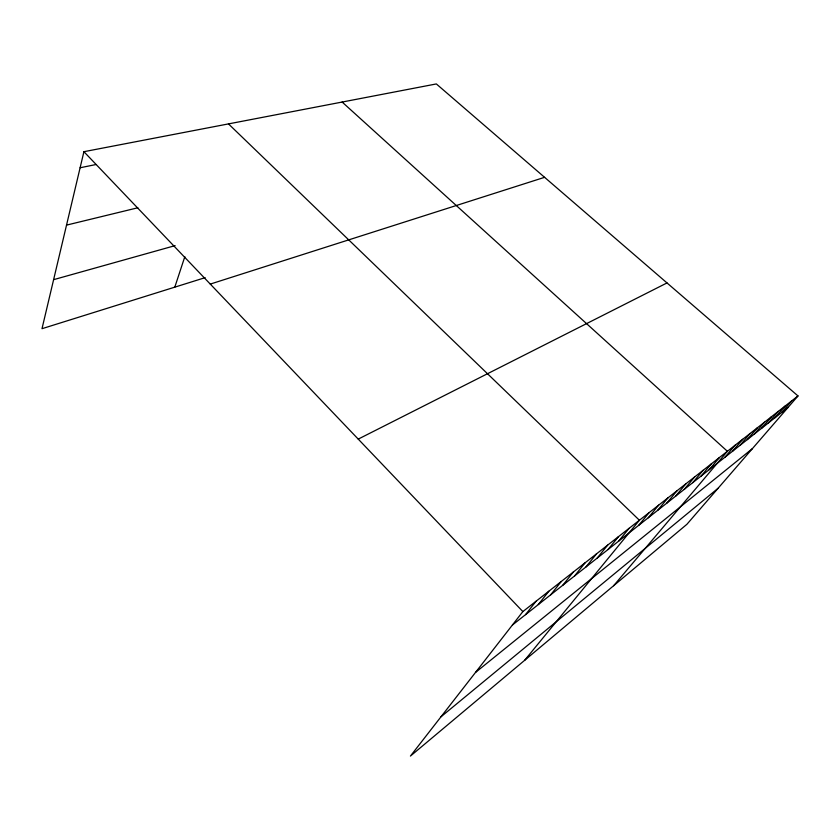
<?xml version="1.0" encoding="UTF-8"?>
<svg xmlns="http://www.w3.org/2000/svg" width="840" height="840" viewBox="0 0 840 840"><rect width="100%" height="100%" fill="white"/><g stroke="black" fill="none" stroke-linecap="round" stroke-linejoin="round"><path stroke-width="1.26" d="M798 395.945L522.858 611.583L410.435 756.063L686.91 524.286L798 395.945L436.349 83.937L83.916 151.694L42 328.692L205.149 277.651M174.804 287.144L184.832 256.651M525.546 614.649L536.014 601.272M538.314 604.569L548.803 591.255M550.725 594.773L561.225 581.522M562.8 585.239L573.311 572.04M574.56 575.957L585.071 562.832M586.005 566.926L596.516 553.854M597.146 558.127L607.667 545.118M608.013 549.549L618.524 536.613M618.597 541.191L629.097 528.329M524.611 660.345L639.408 520.244L228.48 123.9M638.694 525.336L649.163 512.6M648.228 517.797L658.686 505.134M657.552 510.447L667.989 497.847M666.655 503.265L677.072 490.728M675.538 496.241L685.944 483.777M684.232 489.384L694.606 476.983M692.738 482.675L703.08 470.337M701.043 476.112L711.365 463.848M709.17 469.697L719.46 457.506M613.63 585.722L727.388 451.29L342.143 102.05M724.899 457.286L735.137 445.221M732.512 451.269L742.718 439.278M739.966 445.389L750.141 433.461M747.275 439.625L757.407 427.76M754.425 433.976L764.526 422.184M761.428 428.453L771.498 416.724M768.296 423.034L778.323 411.369M775.016 417.721L785.012 406.13M781.61 412.514L791.574 400.985M441 716.793L718.074 488.281M475.524 672.431L752.399 448.634M512.421 625.013L788.077 407.411M358.239 439.11L667.002 282.933M210.284 284.088L544.593 177.324M53.613 279.668L175.109 245.627M66.528 225.12L137.855 207.774M80.115 167.759L95.97 164.535M83.916 151.694L522.858 611.583"/></g></svg>
